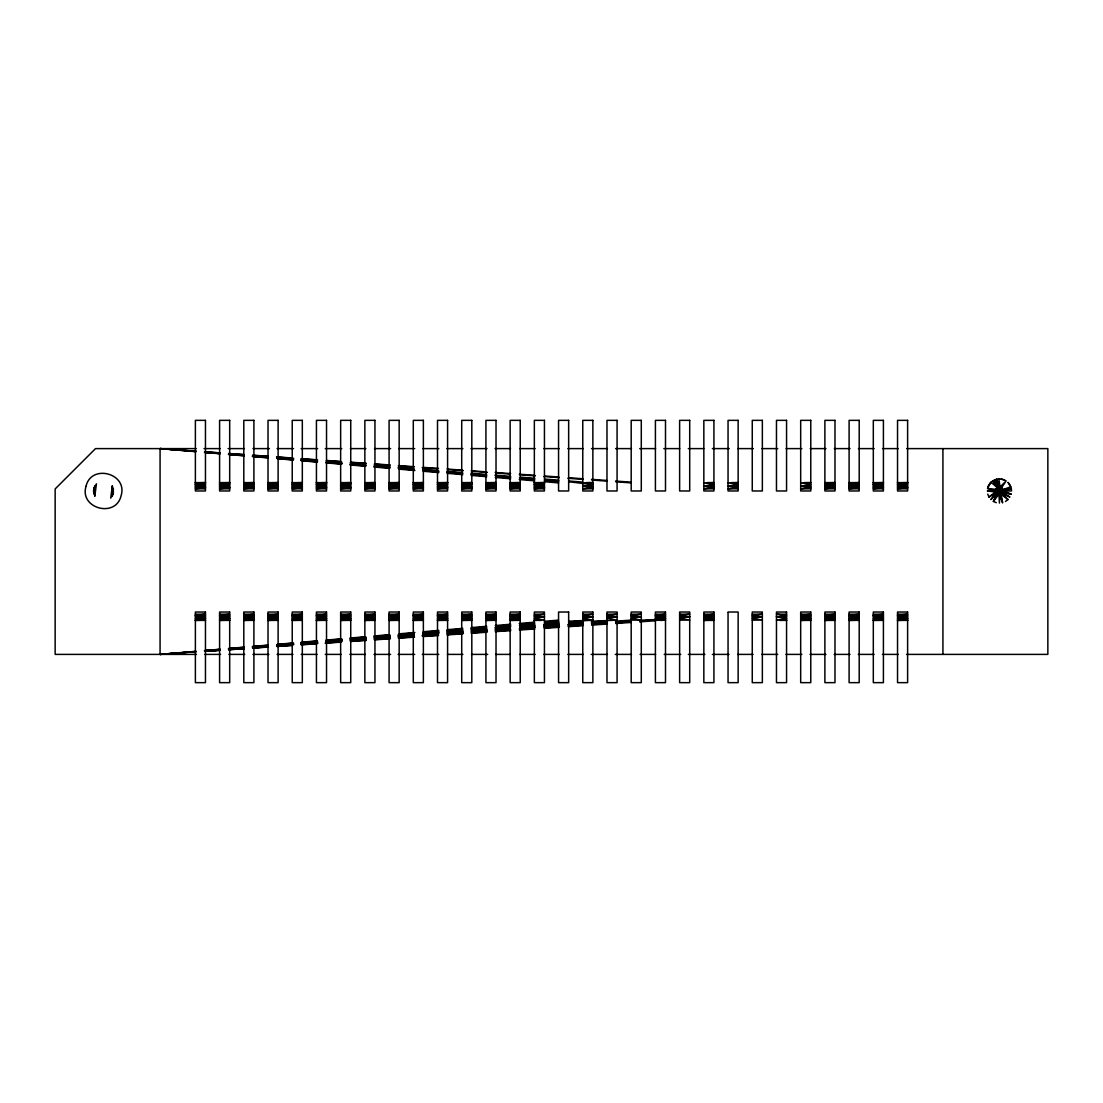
<?xml version="1.0" encoding="UTF-8"?>
<svg xmlns="http://www.w3.org/2000/svg" width="1103" height="1103" viewBox="0 0 1103 1103"><rect width="100%" height="100%" fill="white"/><g stroke="black" fill="none" stroke-linecap="round" stroke-linejoin="round"><path stroke-width="1.5" d="M999.428 494.999L1002.282 493.827L1003.454 490.973L1001.662 487.609L1000.076 486.988L997.195 487.609L995.733 489.332L995.526 492.021L997.402 494.461L999.428 494.999L1002.558 502.665L1000.076 486.988L996.685 479.171L998.518 487.043L999.428 503.078L1000.076 486.988L998.822 478.881C993.706 479.116 989.019 482.866 987.736 487.843L990.866 482.411L989.515 484.024M996.299 502.665L993.376 501.451L998.38 494.861L1000.076 486.988L1006.143 480.894L1001.662 487.609L1001.441 494.461L1007.99 499.535L1005.481 501.451M987.736 494.103L988.936 497.026L995.526 492.021L995.733 489.332L987.585 488.464L988.357 486.065M1002.917 492.986L1003.206 489.567L1010.775 486.74L1011.341 488.822L1011.534 490.973L1003.454 490.973L1011.12 494.103L1002.917 492.986L1009.907 497.026L1002.282 493.827L1001.662 487.609M996.574 493.827L997.195 487.609L994.63 479.846L998.518 487.043L997.402 494.461L993.376 501.451L996.574 493.827L990.866 499.535L995.926 492.986L995.733 489.332M93.824 488.353L94.844 496.019L96.444 483.831L93.824 488.353L93.824 493.579M112.313 485.927L110.714 498.101L113.319 493.579L112.313 485.927L112.313 496.019L113.319 488.353L113.319 493.579M1003.454 490.973L1011.341 488.822L1003.206 489.567L1002.282 493.827L1007.99 499.535M94.844 485.927L93.479 490.973L94.844 496.019M987.585 488.464L995.389 490.973L987.323 490.973L995.526 492.021L997.195 487.609L992.741 480.88M995.526 492.021L998.518 487.043M988.936 497.026L995.926 492.986M205.461 488.808L195.383 488.808L205.461 487.636L195.383 486.244L205.461 486.244L195.383 484.658L205.461 482.893L195.383 482.824L205.461 482.618L195.383 482.618M229.686 488.808L219.594 488.808L229.686 487.636L219.594 486.244L229.686 486.244L219.594 484.658L229.686 482.893L219.594 482.824L229.686 482.618L219.594 482.618M253.897 488.808L243.804 488.808L253.897 487.636L243.804 486.244L253.897 486.244L243.804 484.658L253.897 482.893L243.804 482.824L253.897 482.618L243.804 482.618M278.108 488.808L268.015 488.808L278.108 487.636L268.015 486.244L278.108 486.244L268.015 484.658L278.108 482.893L268.015 482.824L278.108 482.618L268.015 482.618M302.319 488.808L292.226 488.808L302.319 487.636L292.226 486.244L302.319 486.244L292.226 484.658L302.319 482.893L292.226 482.824L302.319 482.618L292.226 482.618M326.529 488.808L316.437 488.808L326.529 487.636L316.437 486.244L326.529 486.244L316.437 484.658L326.529 482.893L316.437 482.824L326.529 482.618L316.437 482.618M350.74 488.808L340.648 488.808L350.74 487.636L340.648 486.244L350.74 486.244L340.648 484.658L350.74 482.893L340.648 482.824L350.74 482.618L340.648 482.618M374.951 488.808L364.859 488.808L374.951 487.636L364.859 486.244L374.951 486.244L364.859 484.658L374.951 482.893L364.859 482.824L374.951 482.618L364.859 482.618M399.162 488.808L389.083 488.808L399.162 487.636L389.083 486.244L399.162 486.244L389.083 484.658L399.162 482.893L389.083 482.824L399.162 482.618L389.083 482.618M423.373 488.808L413.294 488.808L423.373 487.636L413.294 486.244L423.373 486.244L413.294 484.658L423.373 482.893L413.294 482.824L423.373 482.618L413.294 482.618M447.584 488.808L437.505 488.808L447.584 487.636L437.505 486.244L447.584 486.244L437.505 484.658L447.584 482.893L437.505 482.824L447.584 482.618L437.505 482.618M471.808 488.808L461.716 488.808L471.808 487.636L461.716 486.244L471.808 486.244L461.716 484.658L471.808 482.893L461.716 482.824L471.808 482.618L461.716 482.618M496.019 488.808L485.927 488.808L496.019 487.636L485.927 486.244L496.019 486.244L485.927 484.658L496.019 482.893L485.927 482.824L496.019 482.618L485.927 482.618M520.23 488.808L510.137 488.808L520.23 487.636L510.137 486.244L520.23 486.244L510.137 484.658L520.23 482.893L510.137 482.824L520.23 482.618L510.137 482.618M544.441 488.808L534.348 488.808L544.441 487.636L534.348 486.244L544.441 486.244L534.348 484.658L544.441 482.893L534.348 482.824L544.441 482.618L534.348 482.618M834.985 488.808L824.892 488.808L834.985 487.636L824.892 486.244L834.985 486.244L824.892 484.658L834.985 482.893L824.892 482.824L834.985 482.618L824.892 482.618M859.196 488.808L849.103 488.808L859.196 487.636L849.103 486.244L859.196 486.244L849.103 484.658L859.196 482.893L849.103 482.824L859.196 482.618L849.103 482.618M883.406 488.808L873.314 488.808L883.406 487.636L873.314 486.244L883.406 486.244L873.314 484.658L883.406 482.893L873.314 482.824L883.406 482.618L873.314 482.618M907.617 488.808L897.539 488.808L907.617 487.636L897.539 486.244L907.617 486.244L897.539 484.658L907.617 482.893L897.539 482.824L907.617 482.618L897.539 482.618M205.461 620.382L195.383 620.382L205.461 620.176L195.383 620.107L205.461 618.342L195.383 616.756L205.461 616.756L195.383 615.364L205.461 614.192L195.383 614.192M229.686 620.382L219.594 620.382L229.686 620.176L219.594 620.107L229.686 618.342L219.594 616.756L229.686 616.756L219.594 615.364L229.686 614.192L219.594 614.192M253.897 620.382L243.804 620.382L253.897 620.176L243.804 620.176L253.897 618.342L243.804 616.756L253.897 616.756L243.804 615.364L253.897 614.192L243.804 614.192M278.108 620.382L268.015 620.382L278.108 620.176L268.015 620.107L278.108 618.342L268.015 616.756L278.108 616.756L268.015 615.364L278.108 614.192L268.015 614.192M302.319 620.382L292.226 620.382L302.319 620.176L292.226 620.176L302.319 618.342L292.226 616.756L302.319 616.756L292.226 615.364L302.319 614.192L292.226 614.192M326.529 620.382L316.437 620.382L326.529 620.176L316.437 620.176L326.529 618.342L316.437 616.756L326.529 616.756L316.437 615.364L326.529 614.192L316.437 614.192M350.74 620.382L340.648 620.382L350.74 620.176L340.648 620.176L350.74 618.342L340.648 616.756L350.74 616.756L340.648 615.364L350.74 614.192L340.648 614.192M374.951 620.382L364.859 620.382L374.951 620.176L364.859 620.107L374.951 618.342L364.859 616.756L374.951 616.756L364.859 615.364L374.951 614.192L364.859 614.192M399.162 620.382L389.083 620.382L399.162 620.176L389.083 620.107L399.162 618.342L389.083 616.756L399.162 616.756L389.083 615.364L399.162 614.192L389.083 614.192M423.373 620.382L413.294 620.382L423.373 620.176L413.294 620.107L423.373 618.342L413.294 616.756L423.373 616.756L413.294 615.364L423.373 614.192L413.294 614.192M447.584 620.382L437.505 620.382L447.584 620.176L437.505 620.176L447.584 618.342L437.505 616.756L447.584 616.756L437.505 615.364L447.584 614.192L437.505 614.192M471.808 620.382L461.716 620.382L471.808 620.176L461.716 620.176L471.808 618.342L461.716 616.756L471.808 616.756L461.716 615.364L471.808 614.192L461.716 614.192M496.019 620.382L485.927 620.382L496.019 620.176L485.927 620.176L496.019 618.342L485.927 616.756L496.019 616.756L485.927 615.364L496.019 614.192L485.927 614.192M520.23 620.382L510.137 620.382L520.23 620.176L510.137 620.176L520.23 618.342L510.137 616.756L520.23 616.756L510.137 615.364L520.23 614.192L510.137 614.192M655.416 614.192L665.495 614.192L655.416 615.364L665.495 616.756L655.416 616.756L665.495 618.342L639.988 621.168M713.917 620.382L703.838 620.382L713.917 620.176L703.838 620.107L713.917 618.342L703.838 616.756L713.917 616.756L703.838 615.364L713.917 614.192L703.838 614.192M810.774 620.382L800.681 620.382L810.774 620.176L800.681 620.107L810.774 618.342L800.681 616.756L810.774 616.756L800.681 615.364L810.774 614.192L800.681 614.192M834.985 620.382L824.892 620.382L834.985 620.176L824.892 620.176L834.985 618.342L824.892 616.756L834.985 616.756L824.892 615.364L834.985 614.192L824.892 614.192M859.196 620.382L849.103 620.382L859.196 620.176L849.103 620.176L859.196 618.342L849.103 616.756L859.196 616.756L849.103 615.364L859.196 614.192L849.103 614.192M883.406 620.382L873.314 620.382L883.406 620.176L873.314 620.176L883.406 618.342L873.314 616.756L883.406 616.756L873.314 615.364L883.406 614.192L873.314 614.192M907.617 620.382L897.539 620.382L907.617 620.176L897.539 620.107L907.617 618.342L897.539 616.756L907.617 616.756L897.539 615.364L907.617 614.192L897.539 614.192M592.862 488.808L582.77 488.808L592.862 487.636L582.77 486.244L592.862 484.658L569.079 481.79M713.917 488.808L703.838 488.808L713.917 487.636L703.838 486.244L713.917 484.658L703.838 482.893L713.917 482.824M738.141 488.808L728.049 488.808L738.141 487.636L728.049 486.244L738.141 484.658L728.049 482.893L738.141 482.893L731.413 482.852M810.774 488.808L800.681 488.808L810.774 487.636L800.681 486.244L810.774 484.658L800.681 482.893L810.774 482.824M534.348 614.192L544.441 614.192L534.348 615.364L544.441 616.756L534.348 618.342L544.441 620.107L534.348 620.107L541.077 620.313M582.77 614.192L592.862 614.192L582.77 615.364L592.862 616.756L582.77 618.342L592.862 620.107L582.77 620.382L592.862 620.382M606.981 614.192L617.073 614.192L606.981 615.364L617.073 616.756L606.981 618.342L617.073 620.107L591.58 621.279M631.192 614.192L641.284 614.192L631.192 615.364L641.284 616.756L631.192 618.342L641.284 620.107M679.627 614.192L689.706 614.192L679.627 615.364L689.706 616.756L679.627 618.342L689.706 620.107L679.627 620.107M752.26 614.192L762.352 614.192L752.26 615.364L762.352 616.756L752.26 618.342L762.352 620.107L752.26 620.107M779.835 620.313L786.563 620.176L776.471 620.107L786.563 618.342L776.471 616.756L786.563 615.364L776.471 614.192L786.563 614.192M195.989 451.692L160.073 448.604L196.044 451.224L160.073 448.604L160.073 654.396L195.989 651.308M204.538 650.577L219.924 649.253M228.486 648.509L243.873 647.185M252.422 646.455L267.822 645.131M278.08 644.249L293.467 642.925M302.015 642.18L317.416 640.857M325.964 640.126L341.365 638.802M349.913 638.058L365.3 636.734M373.848 636.004L389.249 634.68M399.507 633.798L414.893 632.474M423.455 631.729L438.842 630.406M447.391 629.675L462.791 628.352M471.339 627.607L486.726 626.283M495.288 625.553L510.675 624.229M519.223 623.485L534.624 622.161M544.882 621.279L558.559 620.107M196.031 651.639L160.073 654.396L196.003 651.487M204.703 650.66L220.159 649.364M228.735 648.633L244.19 647.337M252.766 646.62L268.222 645.324M276.812 644.607L292.254 643.311M300.843 642.58L316.285 641.284M326.598 640.416L342.04 639.12M350.63 638.403L366.072 637.107M374.662 636.39L390.117 635.094M398.693 634.363L414.149 633.067M422.725 632.35L438.181 631.054M446.756 630.337L462.212 629.041M470.802 628.31L486.244 627.014M496.543 626.159L510.275 625.001M520.588 624.133L534.321 622.988M544.62 622.12L558.352 620.961M204.565 650.798L219.966 649.543M228.528 648.854L243.928 647.599M252.477 646.909L267.891 645.655M278.149 644.814L293.55 643.573M302.112 642.87L317.512 641.629M326.074 640.926L341.475 639.685M350.023 638.982L365.438 637.741M373.986 637.038L389.387 635.797M397.949 635.094L413.349 633.853M423.621 633.012L439.022 631.771M447.584 631.068L462.984 629.827M471.532 629.124L486.933 627.883M495.495 627.18L510.896 625.939M519.458 625.236L534.858 623.995M545.13 623.154L558.821 622.051M569.079 621.21L592.862 620.107L582.77 620.176M204.717 650.867L220.186 649.639M228.762 648.964L244.218 647.737M252.808 647.047L268.263 645.82M276.853 645.145L292.309 643.918M300.898 643.242L316.354 642.015M326.667 641.201L342.123 639.974M350.699 639.299L366.155 638.072M374.744 637.382L390.2 636.169M398.79 635.48L414.245 634.253M422.835 633.577L438.291 632.35M446.88 631.674L462.336 630.447M470.926 629.772L486.382 628.545M494.971 627.855L510.427 626.628M520.726 625.815L534.472 624.725M544.772 623.912L558.518 622.823M568.817 622.009L582.563 620.92M204.593 650.991L220.007 649.805M228.569 649.143L243.97 647.957M252.532 647.309L267.946 646.124M278.218 645.338L293.632 644.152M302.194 643.49L317.609 642.304M326.171 641.656L341.572 640.471M350.134 639.809L365.548 638.637M374.11 637.975L389.524 636.789M398.086 636.128L413.487 634.956M423.773 634.17L439.173 632.984M447.735 632.322L463.15 631.137M471.712 630.489L487.126 629.303M495.688 628.641L509.379 627.593M519.651 626.807L535.065 625.622M543.627 624.96L559.042 623.788M569.313 622.988L583.018 621.94M160.073 654.396L196.155 651.694M204.744 651.046L220.2 649.888M228.79 649.24L244.259 648.081M252.849 647.433L268.305 646.275M276.894 645.627L292.364 644.469M300.954 643.821L316.409 642.663M326.722 641.891L342.178 640.733M350.782 640.085L366.237 638.927M374.827 638.279L390.297 637.12M398.886 636.472L414.342 635.314M422.932 634.666L438.401 633.508M446.991 632.874L462.447 631.702M471.036 631.068L486.506 629.896M495.095 629.261L510.551 628.09M520.864 627.317L534.61 626.297M544.91 625.511L558.656 624.491M568.969 623.705L582.715 622.685M591.305 622.037L606.76 620.879M204.606 651.156L220.035 650.039M228.597 649.419L244.011 648.288M252.587 647.668L268.001 646.537M276.563 645.917L293.701 644.676M302.263 644.055L317.678 642.925M326.254 642.304L341.668 641.174M350.23 640.553L365.658 639.437M374.22 638.816L389.635 637.686M398.211 637.065L413.625 635.948M422.187 635.314L437.601 634.197M447.887 633.453L463.301 632.322M471.877 631.702L487.292 630.585M495.854 629.951L509.558 628.958M519.844 628.214L535.258 627.083M543.82 626.463L559.249 625.346M567.811 624.712L583.225 623.595M591.801 622.974L607.215 621.844M615.777 621.223L631.192 620.107L665.495 620.107L660.339 620.451M220.228 650.108L204.758 651.211L220.242 650.315M228.817 649.502L244.287 648.399M252.877 647.792L268.346 646.689M276.936 646.068L292.405 644.965M300.995 644.359L316.464 643.256M326.778 642.525L340.524 641.532M350.837 640.802L366.306 639.699M374.896 639.092L390.365 637.989M398.955 637.369L414.425 636.266M423.014 635.659L438.484 634.556M447.087 633.949L462.543 632.846M471.146 632.226L486.616 631.123M495.206 630.516L510.675 629.413M519.265 628.793L534.734 627.69M545.047 626.959L558.794 625.98M569.107 625.249L582.853 624.27M591.442 623.65L606.912 622.547M615.502 621.94L630.971 620.837M204.634 651.321L220.062 650.246M228.624 649.653L244.053 648.592M252.628 647.999L268.057 646.923M276.619 646.33L292.047 645.269M302.332 644.552L317.761 643.476M326.323 642.884L341.751 641.822M350.327 641.229L365.741 640.154M374.317 639.561L389.745 638.499M398.307 637.906L413.735 636.831M422.311 636.238L437.739 635.176M448.025 634.459L463.439 633.398M472.015 632.805L487.443 631.729M496.005 631.137L509.724 630.185M520.009 629.482L533.714 628.531M544 627.814L559.428 626.752M568.004 626.159L583.418 625.084M591.994 624.491L607.422 623.429M615.984 622.837L631.412 621.761M228.831 649.736L244.314 648.688M252.904 648.095L268.374 647.047M276.977 646.468L292.447 645.42M301.036 644.841L316.506 643.78M325.109 643.201L340.579 642.153M350.892 641.45L366.361 640.402M374.965 639.823L390.434 638.775M399.038 638.182L414.507 637.134M423.097 636.555L438.567 635.507M447.17 634.914L462.64 633.867M471.229 633.287L486.713 632.24M495.302 631.647L510.772 630.599M519.375 630.02L534.845 628.972M545.158 628.269L558.918 627.331M569.231 626.628L582.977 625.704M591.58 625.111L607.05 624.064M615.639 623.485L631.123 622.437M639.712 621.858L655.182 620.796M586.134 482.756L592.862 482.618L586.134 482.618M707.202 482.756L713.917 482.618L707.202 482.618M731.413 482.756L738.141 482.618L731.413 482.618M804.046 482.756L810.774 482.618L804.046 482.618M195.383 620.176L205.461 620.107M219.594 620.176L229.686 620.107M268.015 620.176L278.108 620.107M364.859 620.176L374.951 620.107M389.083 620.176L399.162 620.107M413.294 620.176L423.373 620.107M534.348 620.176L541.077 620.12M665.495 620.107L655.416 620.382M779.835 620.148L786.563 620.107M897.539 620.176L907.617 620.107M196.196 448.604L95.506 448.604L55.15 488.946L55.15 654.396L196.472 654.396M204 448.604L220.283 448.604M228.114 448.604L244.383 448.604M252.987 448.604L269.435 448.604M277.074 448.604L293.55 448.604M301.16 448.604L317.664 448.604M325.247 448.604L341.765 448.604M350.382 448.604L365.879 448.604M374.496 448.604L390.627 448.604M398.597 448.604L414.714 448.604M422.711 448.604L438.801 448.604M446.825 448.604L462.888 448.604M470.926 448.604L486.974 448.604M495.04 448.604L510.537 448.604M519.665 448.604L535.148 448.604M543.751 448.604L559.249 448.604M567.852 448.604L583.335 448.604M591.484 448.604L607.422 448.604M615.598 448.604L631.509 448.604M639.699 448.604L655.596 448.604M663.813 448.604L679.682 448.604M688.286 448.604L703.769 448.604M712.373 448.604L729.248 448.604M737.866 448.604L753.363 448.604M761.98 448.604L777.753 448.604M786.081 448.604L801.84 448.604M810.195 448.604L825.926 448.604M834.309 448.604L850.013 448.604M858.41 448.604L874.114 448.604M882.524 448.604L898.2 448.604M906.638 448.604L1047.85 448.604L1047.85 654.396L906.528 654.396M534.348 482.893L544.441 482.893M582.77 482.893L592.862 482.893L589.429 482.631M195.383 484.658L205.461 484.658M219.594 484.658L229.686 484.658M243.804 484.658L253.897 484.658M268.015 484.658L278.108 484.658M292.226 484.658L302.319 484.658M316.437 484.658L326.529 484.658M340.648 484.658L350.74 484.658M364.859 484.658L374.951 484.658M389.083 484.658L399.162 484.658M413.294 484.658L423.373 484.658M437.505 484.658L447.584 484.658M461.716 484.658L471.808 484.658M485.927 484.658L496.019 484.658M510.137 484.658L520.23 484.658M534.348 484.658L544.441 484.658M824.892 484.658L834.985 484.658M849.103 484.658L859.196 484.658M873.314 484.658L883.406 484.658M897.539 484.658L907.617 484.658M582.77 486.244L592.862 486.244M703.838 486.244L713.917 486.244M728.049 486.244L738.141 486.244M800.681 486.244L810.774 486.244M195.383 487.636L205.461 487.636M219.594 487.636L229.686 487.636M243.804 487.636L253.897 487.636M268.015 487.636L278.108 487.636M292.226 487.636L302.319 487.636M316.437 487.636L326.529 487.636M340.648 487.636L350.74 487.636M364.859 487.636L374.951 487.636M389.083 487.636L399.162 487.636M413.294 487.636L423.373 487.636M437.505 487.636L447.584 487.636M461.716 487.636L471.808 487.636M485.927 487.636L496.019 487.636M510.137 487.636L520.23 487.636M534.348 487.636L544.441 487.636M824.892 487.636L834.985 487.636M849.103 487.636L859.196 487.636M873.314 487.636L883.406 487.636M897.539 487.636L907.617 487.636M544.441 612.027L534.348 612.027L534.348 682.647L544.441 682.647L544.441 612.579M617.073 612.027L606.981 612.027L606.981 682.647L617.073 682.647L617.073 612.579M641.284 612.027L631.192 612.027L631.192 682.647L641.284 682.647L641.284 612.579M689.706 612.027L679.627 612.027L679.627 682.647L689.706 682.647L689.706 612.579M728.049 612.027L738.141 612.027L738.141 682.647L728.049 682.647L728.049 612.579M762.352 612.027L752.26 612.027L752.26 682.647L762.352 682.647L762.352 612.579M195.383 615.364L205.461 615.364M219.594 615.364L229.686 615.364M243.804 615.364L253.897 615.364M268.015 615.364L278.108 615.364M292.226 615.364L302.319 615.364M316.437 615.364L326.529 615.364M340.648 615.364L350.74 615.364M364.859 615.364L374.951 615.364M389.083 615.364L399.162 615.364M413.294 615.364L423.373 615.364M437.505 615.364L447.584 615.364M461.716 615.364L471.808 615.364M485.927 615.364L496.019 615.364M510.137 615.364L520.23 615.364M655.416 615.364L665.495 615.364M703.838 615.364L713.917 615.364M800.681 615.364L810.774 615.364M824.892 615.364L834.985 615.364M849.103 615.364L859.196 615.364M873.314 615.364L883.406 615.364M897.539 615.364L907.617 615.364M534.348 616.756L544.441 616.756M582.77 616.756L592.862 616.756M606.981 616.756L617.073 616.756M631.192 616.756L641.284 616.756M679.627 616.756L689.706 616.756M752.26 616.756L762.352 616.756M776.471 616.756L786.563 616.756M195.383 618.342L205.461 618.342M219.594 618.342L229.686 618.342M243.804 618.342L253.897 618.342M268.015 618.342L278.108 618.342M292.226 618.342L302.319 618.342M316.437 618.342L326.529 618.342M340.648 618.342L350.74 618.342M364.859 618.342L374.951 618.342M389.083 618.342L399.162 618.342M413.294 618.342L423.373 618.342M437.505 618.342L447.584 618.342M461.716 618.342L471.808 618.342M485.927 618.342L496.019 618.342M510.137 618.342L520.23 618.342M655.416 618.342L665.495 618.342M703.838 618.342L713.917 618.342M800.681 618.342L810.774 618.342M824.892 618.342L834.985 618.342M849.103 618.342L859.196 618.342M873.314 618.342L883.406 618.342M897.539 618.342L907.617 618.342M243.804 620.176L253.897 620.107M292.226 620.176L302.319 620.107M316.437 620.176L326.529 620.107M340.648 620.107L350.74 620.107M437.505 620.107L447.584 620.107M461.716 620.107L471.808 620.107M485.927 620.107L496.019 620.107M510.137 620.176L520.23 620.107M703.838 620.107L713.917 620.107M800.681 620.107L810.774 620.107M824.892 620.107L834.985 620.107M849.103 620.176L859.196 620.107M873.314 620.176L883.406 620.107M534.348 620.382L541.077 620.382M779.835 620.382L786.563 620.382M204.8 654.396L220.6 654.396M228.886 654.396L244.728 654.396M252.987 654.396L268.856 654.396M277.074 654.396L292.984 654.396M301.16 654.396L317.112 654.396M325.247 654.396L341.241 654.396M349.858 654.396L365.369 654.396M373.986 654.396L390.627 654.396M398.114 654.396L414.714 654.396M422.242 654.396L438.801 654.396M447.404 654.396L462.888 654.396M471.491 654.396L487.733 654.396M495.578 654.396L510.137 654.396M519.665 654.396L535.148 654.396M543.751 654.396L559.249 654.396M567.852 654.396L583.335 654.396M591.139 654.396L607.422 654.396M615.267 654.396L631.509 654.396M640.112 654.396L655.596 654.396M664.199 654.396L680.758 654.396M688.286 654.396L704.886 654.396M712.373 654.396L729.014 654.396M737.631 654.396L753.142 654.396M761.759 654.396L777.753 654.396M785.887 654.396L801.84 654.396M810.016 654.396L825.926 654.396M834.144 654.396L850.013 654.396M858.272 654.396L874.114 654.396M882.4 654.396L898.2 654.396M586.134 482.852L592.862 482.893M204.758 451.789L220.228 452.892M228.817 453.498L244.287 454.601M252.877 455.208L268.346 456.311M276.936 456.932L292.405 458.035M300.995 458.641L316.464 459.744M326.778 460.475L340.524 461.468M350.837 462.198L366.306 463.301M374.896 463.908L390.365 465.011M398.955 465.631L414.425 466.734M423.014 467.341L438.484 468.444M447.087 469.051L462.543 470.154M471.146 470.774L486.616 471.877M495.206 472.484L510.675 473.587M519.265 474.207L534.734 475.31M545.047 476.041L558.794 477.02M569.107 477.751L582.853 478.73M591.442 479.35L606.912 480.453M615.502 481.06L630.971 482.163M204.606 451.844L220.035 452.961M228.597 453.581L244.011 454.712M252.587 455.332L268.001 456.463M276.563 457.083L293.701 458.324M302.263 458.945L317.678 460.075M326.254 460.696L341.668 461.826M350.23 462.447L365.658 463.563M374.22 464.184L389.635 465.314M398.211 465.935L413.625 467.052M422.187 467.686L437.601 468.803M447.887 469.547L463.301 470.678M471.877 471.298L487.292 472.415M495.854 473.049L509.558 474.042M519.844 474.786L535.258 475.917M543.82 476.537L559.249 477.654M567.811 478.288L583.225 479.405M591.801 480.026L607.215 481.156M615.777 481.777L631.192 482.893M160.073 448.604L196.003 451.513M204.717 452.133L220.186 453.361M228.762 454.036L244.218 455.263M252.808 455.953L268.263 457.18M276.853 457.855L292.309 459.082M300.898 459.758L316.354 460.985M326.667 461.799L342.123 463.026M350.699 463.701L366.155 464.928M374.744 465.618L390.2 466.831M398.79 467.52L414.245 468.747M422.835 469.423L438.291 470.65M446.88 471.326L462.336 472.553M470.926 473.228L486.382 474.455M494.971 475.145L510.427 476.372M520.726 477.185L534.472 478.275M544.772 479.088L558.518 480.177M568.817 480.991L582.563 482.08M204.565 452.202L219.966 453.457M228.528 454.146L243.928 455.401M252.477 456.09L267.891 457.345M278.149 458.186L293.55 459.427M302.112 460.13L317.512 461.371M326.074 462.074L341.475 463.315M350.023 464.018L365.438 465.259M373.986 465.962L389.387 467.203M397.949 467.906L413.349 469.147M423.621 469.988L439.022 471.229M447.584 471.932L462.984 473.173M471.532 473.876L486.933 475.117M495.495 475.82L510.896 477.061M519.458 477.764L534.858 479.005M545.13 479.846L558.821 480.949M204.703 452.34L220.159 453.636M228.735 454.367L244.19 455.663M252.766 456.38L268.222 457.676M276.812 458.393L292.254 459.689M300.843 460.42L316.285 461.716M326.598 462.584L342.04 463.88M350.63 464.597L366.072 465.893M374.662 466.61L390.117 467.906M398.693 468.637L414.149 469.933M422.725 470.65L438.181 471.946M446.756 472.663L462.212 473.959M470.802 474.69L486.244 475.986M496.543 476.841L510.275 477.999M520.588 478.867L534.321 480.012M544.62 480.88L558.352 482.039M204.538 452.423L219.924 453.747M228.486 454.491L243.873 455.815M252.422 456.545L267.822 457.869M278.08 458.751L293.467 460.075M302.015 460.82L317.416 462.143M325.964 462.874L341.365 464.198M349.913 464.942L365.3 466.266M373.848 466.996L389.249 468.32M399.507 469.202L414.893 470.526M423.455 471.271L438.842 472.594M447.391 473.325L462.791 474.648M471.339 475.393L486.726 476.717M495.288 477.447L510.675 478.771M519.223 479.515L534.624 480.839M544.882 481.721L558.559 482.893M999.428 478.867L1003.813 479.681M1001.359 479.019L1005.481 480.481M1011.12 494.103L1003.33 492.021L1003.206 489.567M991.045 482.232L997.195 487.609M1008.156 482.576L1010.775 486.74M1007.99 482.411L1009.907 484.92M1002.558 502.665L1000.476 494.861L1000.076 486.988M942.927 448.604L942.927 654.396M86.034 486.271C79.14 508.566 115.925 518.424 121.109 495.674C128.003 473.366 91.218 463.508 86.034 486.271M205.461 482.824L195.383 482.893L205.461 482.893M229.686 482.824L219.594 482.893L229.686 482.893M253.897 482.824L243.804 482.893L253.897 482.893M278.108 482.824L268.015 482.893L278.108 482.893M302.319 482.824L292.226 482.893L302.319 482.893M326.529 482.824L316.437 482.893L326.529 482.893M350.74 482.824L340.648 482.893L350.74 482.893M374.951 482.824L364.859 482.893L374.951 482.893M399.162 482.824L389.083 482.893L399.162 482.893M423.373 482.824L413.294 482.893L423.373 482.893M447.584 482.824L437.505 482.893L447.584 482.893M471.808 482.824L461.716 482.893L471.808 482.893M496.019 482.824L485.927 482.893L496.019 482.893M520.23 482.824L510.137 482.893L520.23 482.893M834.985 482.824L824.892 482.893L834.985 482.893M859.196 482.824L849.103 482.893L859.196 482.893M883.406 482.824L873.314 482.893L883.406 482.893M907.617 482.824L897.539 482.893L907.617 482.893M205.461 420.353L195.383 420.353L195.383 490.973L205.461 490.973L205.461 420.353M229.686 420.353L219.594 420.353L219.594 490.973L229.686 490.973L229.686 420.353M253.897 420.353L243.804 420.353L243.804 490.973L253.897 490.973L253.897 420.353M278.108 420.353L268.015 420.353L268.015 490.973L278.108 490.973L278.108 420.353M302.319 420.353L292.226 420.353L292.226 490.973L302.319 490.973L302.319 420.353M326.529 420.353L316.437 420.353L316.437 490.973L326.529 490.973L326.529 420.353M350.74 420.353L340.648 420.353L340.648 490.973L350.74 490.973L350.74 420.353M374.951 420.353L364.859 420.353L364.859 490.973L374.951 490.973L374.951 420.353M399.162 420.353L389.083 420.353L389.083 490.973L399.162 490.973L399.162 420.353M423.373 420.353L413.294 420.353L413.294 490.973L423.373 490.973L423.373 420.353M447.584 420.353L437.505 420.353L437.505 490.973L447.584 490.973L447.584 420.353M471.808 420.353L461.716 420.353L461.716 490.973L471.808 490.973L471.808 420.353M496.019 420.353L485.927 420.353L485.927 490.973L496.019 490.973L496.019 420.353M520.23 420.353L510.137 420.353L510.137 490.973L520.23 490.973L520.23 420.353M544.441 420.353L534.348 420.353L534.348 490.973L544.441 490.973L544.441 420.353M568.652 420.353L558.559 420.353L558.559 490.973L568.652 490.973L568.652 420.353M592.862 420.353L582.77 420.353L582.77 490.973L592.862 490.973L592.862 420.353M617.073 420.353L606.981 420.353L606.981 490.973L617.073 490.973L617.073 420.353M641.284 420.353L631.192 420.353L631.192 490.973L641.284 490.973L641.284 420.353M665.495 420.353L655.416 420.353L655.416 490.973L665.495 490.973L665.495 420.353M689.706 420.353L679.627 420.353L679.627 490.973L689.706 490.973L689.706 420.353M713.917 420.353L703.838 420.353L703.838 490.973L713.917 490.973L713.917 420.353M738.141 420.353L728.049 420.353L728.049 490.973L738.141 490.973L738.141 420.353M762.352 420.353L752.26 420.353L752.26 490.973L762.352 490.973L762.352 420.353M786.563 420.353L776.471 420.353L776.471 490.973L786.563 490.973L786.563 420.353M810.774 420.353L800.681 420.353L800.681 490.973L810.774 490.973L810.774 420.353M834.985 420.353L824.892 420.353L824.892 490.973L834.985 490.973L834.985 420.353M859.196 420.353L849.103 420.353L849.103 490.973L859.196 490.973L859.196 420.353M883.406 420.353L873.314 420.353L873.314 490.973L883.406 490.973L883.406 420.353M907.617 420.353L897.539 420.353L897.539 490.973L907.617 490.973L907.617 420.353M205.461 612.027L195.383 612.027L195.383 682.647L205.461 682.647L205.461 612.027M229.686 612.027L219.594 612.027L219.594 682.647L229.686 682.647L229.686 612.027M253.897 612.027L243.804 612.027L243.804 682.647L253.897 682.647L253.897 612.027M278.108 612.027L268.015 612.027L268.015 682.647L278.108 682.647L278.108 612.027M302.319 612.027L292.226 612.027L292.226 682.647L302.319 682.647L302.319 612.027M326.529 612.027L316.437 612.027L316.437 682.647L326.529 682.647L326.529 612.027M350.74 612.027L340.648 612.027L340.648 682.647L350.74 682.647L350.74 612.027M374.951 612.027L364.859 612.027L364.859 682.647L374.951 682.647L374.951 612.027M399.162 612.027L389.083 612.027L389.083 682.647L399.162 682.647L399.162 612.027M423.373 612.027L413.294 612.027L413.294 682.647L423.373 682.647L423.373 612.027M447.584 612.027L437.505 612.027L437.505 682.647L447.584 682.647L447.584 612.027M471.808 612.027L461.716 612.027L461.716 682.647L471.808 682.647L471.808 612.027M496.019 612.027L485.927 612.027L485.927 682.647L496.019 682.647L496.019 612.027M520.23 612.027L510.137 612.027L510.137 682.647L520.23 682.647L520.23 612.027M568.652 612.027L558.559 612.027L558.559 682.647L568.652 682.647L568.652 612.027M592.862 612.027L582.77 612.027L582.77 682.647L592.862 682.647L592.862 612.027M665.495 612.027L655.416 612.027L655.416 682.647L665.495 682.647L665.495 612.027M713.917 612.027L703.838 612.027L703.838 682.647L713.917 682.647L713.917 612.027M786.563 612.027L776.471 612.027L776.471 682.647L786.563 682.647L786.563 612.027M810.774 612.027L800.681 612.027L800.681 682.647L810.774 682.647L810.774 612.027M834.985 612.027L824.892 612.027L824.892 682.647L834.985 682.647L834.985 612.027M859.196 612.027L849.103 612.027L849.103 682.647L859.196 682.647L859.196 612.027M883.406 612.027L873.314 612.027L873.314 682.647L883.406 682.647L883.406 612.027M907.617 612.027L897.539 612.027L897.539 682.647L907.617 682.647L907.617 612.027"/></g></svg>
